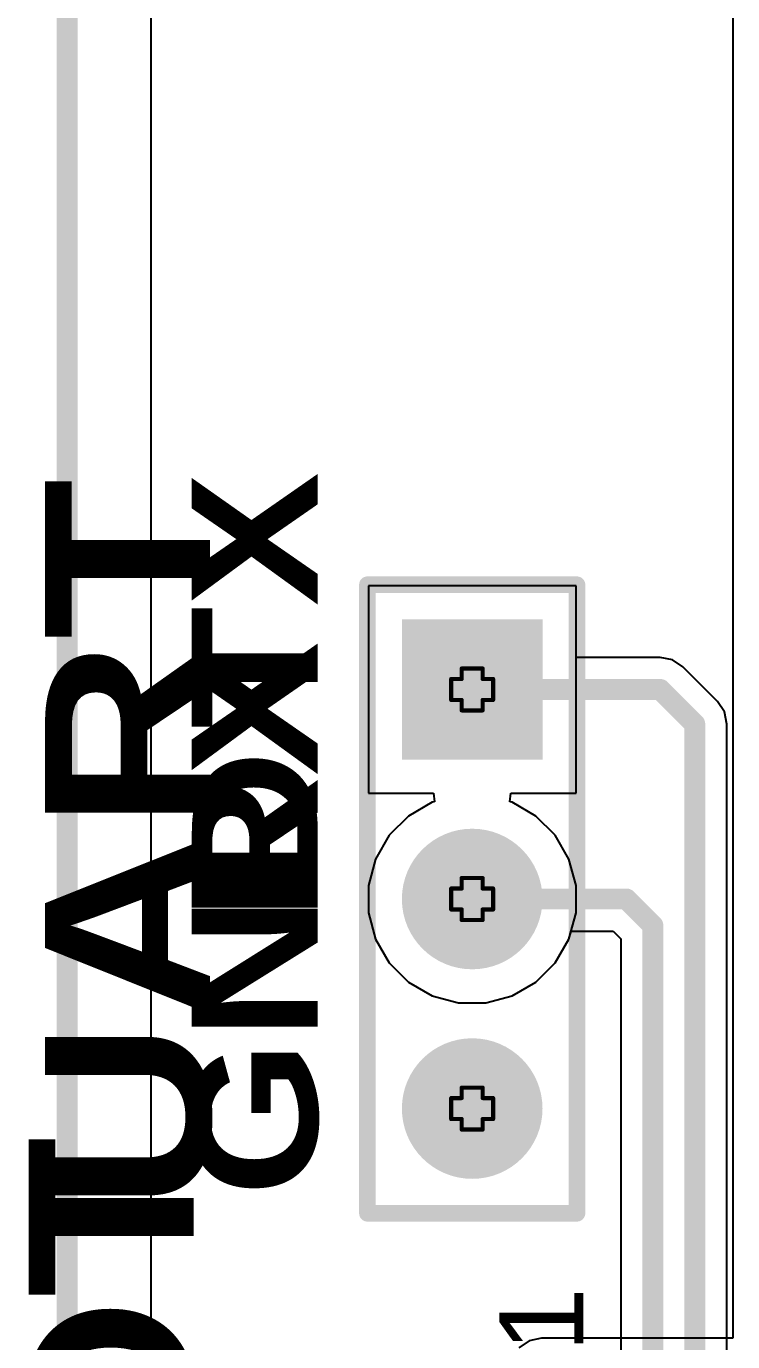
# Model space of a CAD drawing. Header units: inches. Extents: x -5 to 5258, y -4 to 5281.
# Drawn here: x -4.5 to 4.05, y 53.34 to 69.28 of the extents above; entities that cross this region are included whole.
import ezdxf

# ---------------------------------------------------------------- set-up
doc = ezdxf.new("R2010")
doc.units = ezdxf.units.IN
for name, color, linetype in [('Board Outline', 216, 'Continuous'), ('Bottom Layer', 5, 'Continuous'), ('Bottom Solder', 6, 'Continuous'), ('Drill Drawing', 1, 'Continuous'), ('Multi-Layer', 9, 'Continuous'), ('Pad Holes', 156, 'Continuous'), ('Top Layer', 1, 'Continuous'), ('Top Overlay', 2, 'Continuous'), ('Top Solder', 216, 'Continuous')]:
    doc.layers.add(name, color=color, linetype=linetype)
doc.styles.add('Arial', font='', dxfattribs={"height": 0.2})
doc.styles.add('Arial Black_Bold', font='', dxfattribs={"height": 0.2})
doc.styles.get('Arial').set_extended_font_data('Arial')
doc.styles.get('Arial Black_Bold').set_extended_font_data('Arial Black', bold=True)

# ---------------------------------------------------------------- blocks, each defined once
blk = doc.blocks.new('HDR1X3__110')
at = {"layer": 'Bottom Layer'}
blk.add_hatch(color=5, dxfattribs=at).paths.add_polyline_path([(-0.75, 0.75), (0.75, 0.75), (0.75, -0.75), (-0.75, -0.75)])
h = blk.add_hatch(color=5, dxfattribs=at)
edge = h.paths.add_edge_path()
edge.add_arc((2.54, 0), 0.75, 0, 360)
h = blk.add_hatch(color=5, dxfattribs=at)
edge = h.paths.add_edge_path()
edge.add_arc((5.08, 0), 0.75, 0, 360)
at = {"layer": 'Bottom Solder'}
blk.add_hatch(color=6, dxfattribs=at).paths.add_polyline_path([(-0.852, 0.852), (0.852, 0.852), (0.852, -0.852), (-0.852, -0.852)])
h = blk.add_hatch(color=6, dxfattribs=at)
edge = h.paths.add_edge_path()
edge.add_arc((2.54, 0), 0.852, 0, 360)
h = blk.add_hatch(color=6, dxfattribs=at)
edge = h.paths.add_edge_path()
edge.add_arc((5.08, 0), 0.852, 0, 360)
at = {"layer": 'Multi-Layer'}
blk.add_hatch(color=9, dxfattribs=at).paths.add_polyline_path([(-0.75, 0.75), (0.75, 0.75), (0.75, -0.75), (-0.75, -0.75)])
h = blk.add_hatch(color=9, dxfattribs=at)
edge = h.paths.add_edge_path()
edge.add_arc((2.54, 0), 0.75, 0, 360)
h = blk.add_hatch(color=9, dxfattribs=at)
edge = h.paths.add_edge_path()
edge.add_arc((5.08, 0), 0.75, 0, 360)
at = {"layer": 'Pad Holes'}
h = blk.add_hatch(color=7, dxfattribs=at)
edge = h.paths.add_edge_path()
edge.add_arc((0, 0), 0.45, 0, 360)
h = blk.add_hatch(color=7, dxfattribs=at)
edge = h.paths.add_edge_path()
edge.add_arc((2.54, 0), 0.45, 0, 360)
h = blk.add_hatch(color=7, dxfattribs=at)
edge = h.paths.add_edge_path()
edge.add_arc((5.08, 0), 0.45, 0, 360)
at = {"layer": 'Top Layer'}
blk.add_hatch(color=1, dxfattribs=at).paths.add_polyline_path([(-0.75, 0.75), (0.75, 0.75), (0.75, -0.75), (-0.75, -0.75)])
h = blk.add_hatch(color=1, dxfattribs=at)
edge = h.paths.add_edge_path()
edge.add_arc((2.54, 0), 0.75, 0, 360)
h = blk.add_hatch(color=1, dxfattribs=at)
edge = h.paths.add_edge_path()
edge.add_arc((5.08, 0), 0.75, 0, 360)
at = {"layer": 'Top Solder'}
blk.add_hatch(color=216, dxfattribs=at).paths.add_polyline_path([(-0.852, 0.852), (0.852, 0.852), (0.852, -0.852), (-0.852, -0.852)])
h = blk.add_hatch(color=216, dxfattribs=at)
edge = h.paths.add_edge_path()
edge.add_arc((2.54, 0), 0.852, 0, 360)
h = blk.add_hatch(color=216, dxfattribs=at)
edge = h.paths.add_edge_path()
edge.add_arc((5.08, 0), 0.852, 0, 360)
at = {"layer": 'Top Overlay'}
for points in [[(6.35, 1.27, 0.2, 0.2, 0), (-1.27, 1.27, 0.2, 0.2, 0)], [(-1.27, -1.27, 0.2, 0.2, 0), (-1.27, 1.27, 0.2, 0.2, 0)], [(6.35, -1.27, 0.2, 0.2, 0), (6.35, 1.27, 0.2, 0.2, 0)], [(-1.27, -1.27, 0.2, 0.2, 0), (6.35, -1.27, 0.2, 0.2, 0)]]:
    blk.add_lwpolyline(points, format="xyseb", dxfattribs=at)
for points in [[(-1.32, 1.27, 0.1, 0.1, 1), (-1.22, 1.27, 0.1, 0.1, 1)], [(-1.32, 1.27, 0.1, 0.1, 1), (-1.22, 1.27, 0.1, 0.1, 1)], [(6.3, 1.27, 0.1, 0.1, 1), (6.4, 1.27, 0.1, 0.1, 1)], [(6.3, 1.27, 0.1, 0.1, 1), (6.4, 1.27, 0.1, 0.1, 1)], [(-1.32, -1.27, 0.1, 0.1, 1), (-1.22, -1.27, 0.1, 0.1, 1)], [(-1.32, -1.27, 0.1, 0.1, 1), (-1.22, -1.27, 0.1, 0.1, 1)], [(6.3, -1.27, 0.1, 0.1, 1), (6.4, -1.27, 0.1, 0.1, 1)], [(6.3, -1.27, 0.1, 0.1, 1), (6.4, -1.27, 0.1, 0.1, 1)]]:
    blk.add_lwpolyline(points, format="xyseb", close=True, dxfattribs=at)

msp = doc.modelspace()

# ---------------------------------------------------------------- linework, layer by layer
at = {"layer": 'Board Outline'}
msp.add_lwpolyline([(-4.009, -3.991, 0.254, 0.254, 0), (-4.009, 106.009, 0.254, 0.254, 0)], format="xyseb", dxfattribs=at)
at = {"layer": 'Bottom Layer'}
for p, q in [((-2.993, 0.814), (-2.993, 101.117)), ((4.054, 75.876), (4.054, 53.378)), ((2.156, 62.501), (-0.36, 62.501)), ((-0.36, 62.501), (-0.36, 59.985)), ((2.156, 59.985), (2.156, 62.501)), ((-0.36, 59.985), (0.429, 59.985)), ((0.429, 59.985), (0.442, 59.883)), ((1.353, 59.883), (1.366, 59.985)), ((1.366, 59.985), (2.156, 59.985)), ((0.412, 59.875), (0.125, 59.709)), ((0.442, 59.883), (0.412, 59.875)), ((1.383, 59.875), (1.353, 59.883)), ((1.67, 59.709), (1.383, 59.875)), ((0.125, 59.709), (-0.109, 59.475)), ((1.904, 59.475), (1.67, 59.709)), ((-0.109, 59.475), (-0.275, 59.188)), ((2.07, 59.188), (1.904, 59.475)), ((-0.275, 59.188), (-0.36, 58.868)), ((2.156, 58.868), (2.07, 59.188)), ((-0.36, 58.868), (-0.36, 58.537)), ((2.156, 58.537), (2.156, 58.868)), ((-0.36, 58.537), (-0.275, 58.217)), ((2.07, 58.217), (2.156, 58.537)), ((-0.275, 58.217), (-0.109, 57.93)), ((1.904, 57.93), (2.07, 58.217)), ((-0.109, 57.93), (0.125, 57.696)), ((1.67, 57.696), (1.904, 57.93)), ((0.125, 57.696), (0.412, 57.53)), ((1.383, 57.53), (1.67, 57.696)), ((0.412, 57.53), (0.732, 57.445)), ((0.732, 57.445), (1.063, 57.445)), ((1.063, 57.445), (1.383, 57.53)), ((1.589, 53.348), (1.463, 53.264)), ((1.737, 53.378), (1.589, 53.348)), ((4.054, 53.378), (1.737, 53.378))]:
    msp.add_line(p, q, dxfattribs=at)
at = {"layer": 'Drill Drawing'}
for points in [[(0.644, 61.116, 0.0508, 0.0508, 0), (0.644, 61.37, 0.0508, 0.0508, 0)], [(0.644, 61.37, 0.0508, 0.0508, 0), (0.771, 61.37, 0.0508, 0.0508, 0)], [(0.771, 61.37, 0.0508, 0.0508, 0), (0.771, 61.497, 0.0508, 0.0508, 0)], [(0.771, 61.497, 0.0508, 0.0508, 0), (1.025, 61.497, 0.0508, 0.0508, 0)], [(1.025, 61.37, 0.0508, 0.0508, 0), (1.025, 61.497, 0.0508, 0.0508, 0)], [(1.025, 61.37, 0.0508, 0.0508, 0), (1.152, 61.37, 0.0508, 0.0508, 0)], [(1.152, 61.116, 0.0508, 0.0508, 0), (1.152, 61.37, 0.0508, 0.0508, 0)], [(0.644, 61.116, 0.0508, 0.0508, 0), (0.771, 61.116, 0.0508, 0.0508, 0)], [(0.771, 60.989, 0.0508, 0.0508, 0), (0.771, 61.116, 0.0508, 0.0508, 0)], [(1.025, 61.116, 0.0508, 0.0508, 0), (1.152, 61.116, 0.0508, 0.0508, 0)], [(1.025, 60.989, 0.0508, 0.0508, 0), (1.025, 61.116, 0.0508, 0.0508, 0)], [(0.771, 60.989, 0.0508, 0.0508, 0), (1.025, 60.989, 0.0508, 0.0508, 0)], [(0.644, 58.576, 0.0508, 0.0508, 0), (0.644, 58.83, 0.0508, 0.0508, 0)], [(0.644, 58.83, 0.0508, 0.0508, 0), (0.771, 58.83, 0.0508, 0.0508, 0)], [(0.771, 58.83, 0.0508, 0.0508, 0), (0.771, 58.957, 0.0508, 0.0508, 0)], [(0.771, 58.957, 0.0508, 0.0508, 0), (1.025, 58.957, 0.0508, 0.0508, 0)], [(1.025, 58.83, 0.0508, 0.0508, 0), (1.025, 58.957, 0.0508, 0.0508, 0)], [(1.025, 58.83, 0.0508, 0.0508, 0), (1.152, 58.83, 0.0508, 0.0508, 0)], [(1.152, 58.576, 0.0508, 0.0508, 0), (1.152, 58.83, 0.0508, 0.0508, 0)], [(0.644, 58.576, 0.0508, 0.0508, 0), (0.771, 58.576, 0.0508, 0.0508, 0)], [(0.771, 58.449, 0.0508, 0.0508, 0), (0.771, 58.576, 0.0508, 0.0508, 0)], [(1.025, 58.576, 0.0508, 0.0508, 0), (1.152, 58.576, 0.0508, 0.0508, 0)], [(1.025, 58.449, 0.0508, 0.0508, 0), (1.025, 58.576, 0.0508, 0.0508, 0)], [(0.771, 58.449, 0.0508, 0.0508, 0), (1.025, 58.449, 0.0508, 0.0508, 0)], [(0.644, 56.036, 0.0508, 0.0508, 0), (0.644, 56.29, 0.0508, 0.0508, 0)], [(0.644, 56.29, 0.0508, 0.0508, 0), (0.771, 56.29, 0.0508, 0.0508, 0)], [(0.771, 56.29, 0.0508, 0.0508, 0), (0.771, 56.417, 0.0508, 0.0508, 0)], [(0.771, 56.417, 0.0508, 0.0508, 0), (1.025, 56.417, 0.0508, 0.0508, 0)], [(1.025, 56.29, 0.0508, 0.0508, 0), (1.025, 56.417, 0.0508, 0.0508, 0)], [(1.025, 56.29, 0.0508, 0.0508, 0), (1.152, 56.29, 0.0508, 0.0508, 0)], [(1.152, 56.036, 0.0508, 0.0508, 0), (1.152, 56.29, 0.0508, 0.0508, 0)], [(0.644, 56.036, 0.0508, 0.0508, 0), (0.771, 56.036, 0.0508, 0.0508, 0)], [(0.771, 55.909, 0.0508, 0.0508, 0), (0.771, 56.036, 0.0508, 0.0508, 0)], [(1.025, 56.036, 0.0508, 0.0508, 0), (1.152, 56.036, 0.0508, 0.0508, 0)], [(1.025, 55.909, 0.0508, 0.0508, 0), (1.025, 56.036, 0.0508, 0.0508, 0)], [(0.771, 55.909, 0.0508, 0.0508, 0), (1.025, 55.909, 0.0508, 0.0508, 0)]]:
    msp.add_lwpolyline(points, format="xyseb", dxfattribs=at)
for points in [[(0.631, 61.37, 0.0254, 0.0254, 1), (0.656, 61.37, 0.0254, 0.0254, 1)], [(0.631, 61.37, 0.0254, 0.0254, 1), (0.656, 61.37, 0.0254, 0.0254, 1)], [(0.758, 61.497, 0.0254, 0.0254, 1), (0.783, 61.497, 0.0254, 0.0254, 1)], [(0.758, 61.497, 0.0254, 0.0254, 1), (0.783, 61.497, 0.0254, 0.0254, 1)], [(0.758, 61.37, 0.0254, 0.0254, 1), (0.783, 61.37, 0.0254, 0.0254, 1)], [(0.758, 61.37, 0.0254, 0.0254, 1), (0.783, 61.37, 0.0254, 0.0254, 1)], [(1.012, 61.497, 0.0254, 0.0254, 1), (1.037, 61.497, 0.0254, 0.0254, 1)], [(1.012, 61.497, 0.0254, 0.0254, 1), (1.037, 61.497, 0.0254, 0.0254, 1)], [(1.012, 61.37, 0.0254, 0.0254, 1), (1.037, 61.37, 0.0254, 0.0254, 1)], [(1.012, 61.37, 0.0254, 0.0254, 1), (1.037, 61.37, 0.0254, 0.0254, 1)], [(1.139, 61.37, 0.0254, 0.0254, 1), (1.164, 61.37, 0.0254, 0.0254, 1)], [(1.139, 61.37, 0.0254, 0.0254, 1), (1.164, 61.37, 0.0254, 0.0254, 1)], [(0.631, 61.116, 0.0254, 0.0254, 1), (0.656, 61.116, 0.0254, 0.0254, 1)], [(0.631, 61.116, 0.0254, 0.0254, 1), (0.656, 61.116, 0.0254, 0.0254, 1)], [(0.758, 61.116, 0.0254, 0.0254, 1), (0.783, 61.116, 0.0254, 0.0254, 1)], [(0.758, 61.116, 0.0254, 0.0254, 1), (0.783, 61.116, 0.0254, 0.0254, 1)], [(1.012, 61.116, 0.0254, 0.0254, 1), (1.037, 61.116, 0.0254, 0.0254, 1)], [(1.012, 61.116, 0.0254, 0.0254, 1), (1.037, 61.116, 0.0254, 0.0254, 1)], [(1.139, 61.116, 0.0254, 0.0254, 1), (1.164, 61.116, 0.0254, 0.0254, 1)], [(1.139, 61.116, 0.0254, 0.0254, 1), (1.164, 61.116, 0.0254, 0.0254, 1)], [(0.758, 60.989, 0.0254, 0.0254, 1), (0.783, 60.989, 0.0254, 0.0254, 1)], [(0.758, 60.989, 0.0254, 0.0254, 1), (0.783, 60.989, 0.0254, 0.0254, 1)], [(1.012, 60.989, 0.0254, 0.0254, 1), (1.037, 60.989, 0.0254, 0.0254, 1)], [(1.012, 60.989, 0.0254, 0.0254, 1), (1.037, 60.989, 0.0254, 0.0254, 1)], [(0.631, 58.83, 0.0254, 0.0254, 1), (0.656, 58.83, 0.0254, 0.0254, 1)], [(0.631, 58.83, 0.0254, 0.0254, 1), (0.656, 58.83, 0.0254, 0.0254, 1)], [(0.758, 58.957, 0.0254, 0.0254, 1), (0.783, 58.957, 0.0254, 0.0254, 1)], [(0.758, 58.957, 0.0254, 0.0254, 1), (0.783, 58.957, 0.0254, 0.0254, 1)], [(0.758, 58.83, 0.0254, 0.0254, 1), (0.783, 58.83, 0.0254, 0.0254, 1)], [(0.758, 58.83, 0.0254, 0.0254, 1), (0.783, 58.83, 0.0254, 0.0254, 1)], [(1.012, 58.957, 0.0254, 0.0254, 1), (1.037, 58.957, 0.0254, 0.0254, 1)], [(1.012, 58.957, 0.0254, 0.0254, 1), (1.037, 58.957, 0.0254, 0.0254, 1)], [(1.012, 58.83, 0.0254, 0.0254, 1), (1.037, 58.83, 0.0254, 0.0254, 1)], [(1.012, 58.83, 0.0254, 0.0254, 1), (1.037, 58.83, 0.0254, 0.0254, 1)], [(1.139, 58.83, 0.0254, 0.0254, 1), (1.164, 58.83, 0.0254, 0.0254, 1)], [(1.139, 58.83, 0.0254, 0.0254, 1), (1.164, 58.83, 0.0254, 0.0254, 1)], [(0.631, 58.576, 0.0254, 0.0254, 1), (0.656, 58.576, 0.0254, 0.0254, 1)], [(0.631, 58.576, 0.0254, 0.0254, 1), (0.656, 58.576, 0.0254, 0.0254, 1)], [(0.758, 58.576, 0.0254, 0.0254, 1), (0.783, 58.576, 0.0254, 0.0254, 1)], [(0.758, 58.576, 0.0254, 0.0254, 1), (0.783, 58.576, 0.0254, 0.0254, 1)], [(1.012, 58.576, 0.0254, 0.0254, 1), (1.037, 58.576, 0.0254, 0.0254, 1)], [(1.012, 58.576, 0.0254, 0.0254, 1), (1.037, 58.576, 0.0254, 0.0254, 1)], [(1.139, 58.576, 0.0254, 0.0254, 1), (1.164, 58.576, 0.0254, 0.0254, 1)], [(1.139, 58.576, 0.0254, 0.0254, 1), (1.164, 58.576, 0.0254, 0.0254, 1)], [(0.758, 58.449, 0.0254, 0.0254, 1), (0.783, 58.449, 0.0254, 0.0254, 1)], [(0.758, 58.449, 0.0254, 0.0254, 1), (0.783, 58.449, 0.0254, 0.0254, 1)], [(1.012, 58.449, 0.0254, 0.0254, 1), (1.037, 58.449, 0.0254, 0.0254, 1)], [(1.012, 58.449, 0.0254, 0.0254, 1), (1.037, 58.449, 0.0254, 0.0254, 1)], [(0.631, 56.29, 0.0254, 0.0254, 1), (0.656, 56.29, 0.0254, 0.0254, 1)], [(0.631, 56.29, 0.0254, 0.0254, 1), (0.656, 56.29, 0.0254, 0.0254, 1)], [(0.758, 56.417, 0.0254, 0.0254, 1), (0.783, 56.417, 0.0254, 0.0254, 1)], [(0.758, 56.417, 0.0254, 0.0254, 1), (0.783, 56.417, 0.0254, 0.0254, 1)], [(0.758, 56.29, 0.0254, 0.0254, 1), (0.783, 56.29, 0.0254, 0.0254, 1)], [(0.758, 56.29, 0.0254, 0.0254, 1), (0.783, 56.29, 0.0254, 0.0254, 1)], [(1.012, 56.417, 0.0254, 0.0254, 1), (1.037, 56.417, 0.0254, 0.0254, 1)], [(1.012, 56.417, 0.0254, 0.0254, 1), (1.037, 56.417, 0.0254, 0.0254, 1)], [(1.012, 56.29, 0.0254, 0.0254, 1), (1.037, 56.29, 0.0254, 0.0254, 1)], [(1.012, 56.29, 0.0254, 0.0254, 1), (1.037, 56.29, 0.0254, 0.0254, 1)], [(1.139, 56.29, 0.0254, 0.0254, 1), (1.164, 56.29, 0.0254, 0.0254, 1)], [(1.139, 56.29, 0.0254, 0.0254, 1), (1.164, 56.29, 0.0254, 0.0254, 1)], [(0.631, 56.036, 0.0254, 0.0254, 1), (0.656, 56.036, 0.0254, 0.0254, 1)], [(0.631, 56.036, 0.0254, 0.0254, 1), (0.656, 56.036, 0.0254, 0.0254, 1)], [(0.758, 56.036, 0.0254, 0.0254, 1), (0.783, 56.036, 0.0254, 0.0254, 1)], [(0.758, 56.036, 0.0254, 0.0254, 1), (0.783, 56.036, 0.0254, 0.0254, 1)], [(1.012, 56.036, 0.0254, 0.0254, 1), (1.037, 56.036, 0.0254, 0.0254, 1)], [(1.012, 56.036, 0.0254, 0.0254, 1), (1.037, 56.036, 0.0254, 0.0254, 1)], [(1.139, 56.036, 0.0254, 0.0254, 1), (1.164, 56.036, 0.0254, 0.0254, 1)], [(1.139, 56.036, 0.0254, 0.0254, 1), (1.164, 56.036, 0.0254, 0.0254, 1)], [(0.758, 55.909, 0.0254, 0.0254, 1), (0.783, 55.909, 0.0254, 0.0254, 1)], [(0.758, 55.909, 0.0254, 0.0254, 1), (0.783, 55.909, 0.0254, 0.0254, 1)], [(1.012, 55.909, 0.0254, 0.0254, 1), (1.037, 55.909, 0.0254, 0.0254, 1)], [(1.012, 55.909, 0.0254, 0.0254, 1), (1.037, 55.909, 0.0254, 0.0254, 1)]]:
    msp.add_lwpolyline(points, format="xyseb", close=True, dxfattribs=at)
at = {"layer": 'Top Layer'}
for p, q in [((-2.993, 0.814), (-2.993, 101.117)), ((2.156, 62.501), (-0.36, 62.501)), ((-0.36, 62.501), (-0.36, 59.985)), ((2.156, 61.631), (2.156, 62.501)), ((3.176, 61.631), (2.156, 61.631)), ((3.325, 61.602), (3.176, 61.631)), ((3.451, 61.517), (3.325, 61.602)), ((3.869, 61.099), (3.451, 61.517)), ((3.953, 60.973), (3.869, 61.099)), ((3.983, 60.824), (3.953, 60.973)), ((3.983, 53.048), (3.983, 60.824)), ((-0.36, 59.985), (0.429, 59.985)), ((0.429, 59.985), (0.442, 59.883)), ((0.412, 59.875), (0.125, 59.709)), ((0.442, 59.883), (0.412, 59.875)), ((0.125, 59.709), (-0.109, 59.475)), ((-0.109, 59.475), (-0.275, 59.188)), ((-0.275, 59.188), (-0.36, 58.868)), ((-0.36, 58.868), (-0.36, 58.537)), ((-0.36, 58.537), (-0.275, 58.217)), ((-0.275, 58.217), (-0.109, 57.93)), ((1.904, 57.93), (2.07, 58.217)), ((2.07, 58.217), (2.096, 58.314)), ((2.096, 58.314), (2.606, 58.314)), ((2.606, 58.314), (2.698, 58.222)), ((2.698, 58.222), (2.698, 51.663)), ((-0.109, 57.93), (0.125, 57.696)), ((1.67, 57.696), (1.904, 57.93)), ((0.125, 57.696), (0.412, 57.53)), ((1.383, 57.53), (1.67, 57.696)), ((0.412, 57.53), (0.732, 57.445)), ((0.732, 57.445), (1.063, 57.445)), ((1.063, 57.445), (1.383, 57.53))]:
    msp.add_line(p, q, dxfattribs=at)
for points in [[(0.898, 61.243, 0.254, 0.254, 0), (3.176, 61.243, 0.254, 0.254, 0)], [(3.176, 61.243, 0.254, 0.254, 0), (3.595, 60.824, 0.254, 0.254, 0)], [(3.595, 52.887, 0.254, 0.254, 0), (3.595, 60.824, 0.254, 0.254, 0)], [(0.898, 58.703, 0.254, 0.254, 0), (2.767, 58.703, 0.254, 0.254, 0)], [(2.767, 58.703, 0.254, 0.254, 0), (3.087, 58.383, 0.254, 0.254, 0)], [(3.087, 51.663, 0.254, 0.254, 0), (3.087, 58.383, 0.254, 0.254, 0)]]:
    msp.add_lwpolyline(points, format="xyseb", dxfattribs=at)
for points in [[(0.834, 61.243, 0.127, 0.127, 1), (0.961, 61.243, 0.127, 0.127, 1)], [(3.113, 61.243, 0.127, 0.127, 1), (3.24, 61.243, 0.127, 0.127, 1)], [(3.113, 61.243, 0.127, 0.127, 1), (3.24, 61.243, 0.127, 0.127, 1)], [(3.531, 60.824, 0.127, 0.127, 1), (3.658, 60.824, 0.127, 0.127, 1)], [(3.531, 60.824, 0.127, 0.127, 1), (3.658, 60.824, 0.127, 0.127, 1)], [(0.834, 58.703, 0.127, 0.127, 1), (0.961, 58.703, 0.127, 0.127, 1)], [(2.703, 58.703, 0.127, 0.127, 1), (2.83, 58.703, 0.127, 0.127, 1)], [(2.703, 58.703, 0.127, 0.127, 1), (2.83, 58.703, 0.127, 0.127, 1)], [(3.023, 58.383, 0.127, 0.127, 1), (3.15, 58.383, 0.127, 0.127, 1)], [(3.023, 58.383, 0.127, 0.127, 1), (3.15, 58.383, 0.127, 0.127, 1)]]:
    msp.add_lwpolyline(points, format="xyseb", close=True, dxfattribs=at)

# ---------------------------------------------------------------- block references
at = {"rotation": 270}
msp.add_blockref('HDR1X3__110', (0.898, 61.243), dxfattribs=at)

# ---------------------------------------------------------------- texts
at = {"layer": 'Top Overlay'}
for s, height, style, p in [('TX', 1.524, 'Arial Black_Bold', (-0.975, 60.763)), ('UART', 2, 'Arial Black_Bold', (-2.277, 54.918)), ('RX', 1.524, 'Arial Black_Bold', (-0.975, 58.436)), ('GND', 1.524, 'Arial Black_Bold', (-0.975, 55.096)), ('BOOT', 2, 'Arial Black_Bold', (-2.475, 46.586)), ('R51', 1.016, 'Arial', (2.244, 51.393))]:
    msp.add_text(s, height=height, rotation=90, dxfattribs=dict(at, style=style)).set_placement(p)

doc.saveas('drawing.dxf')
